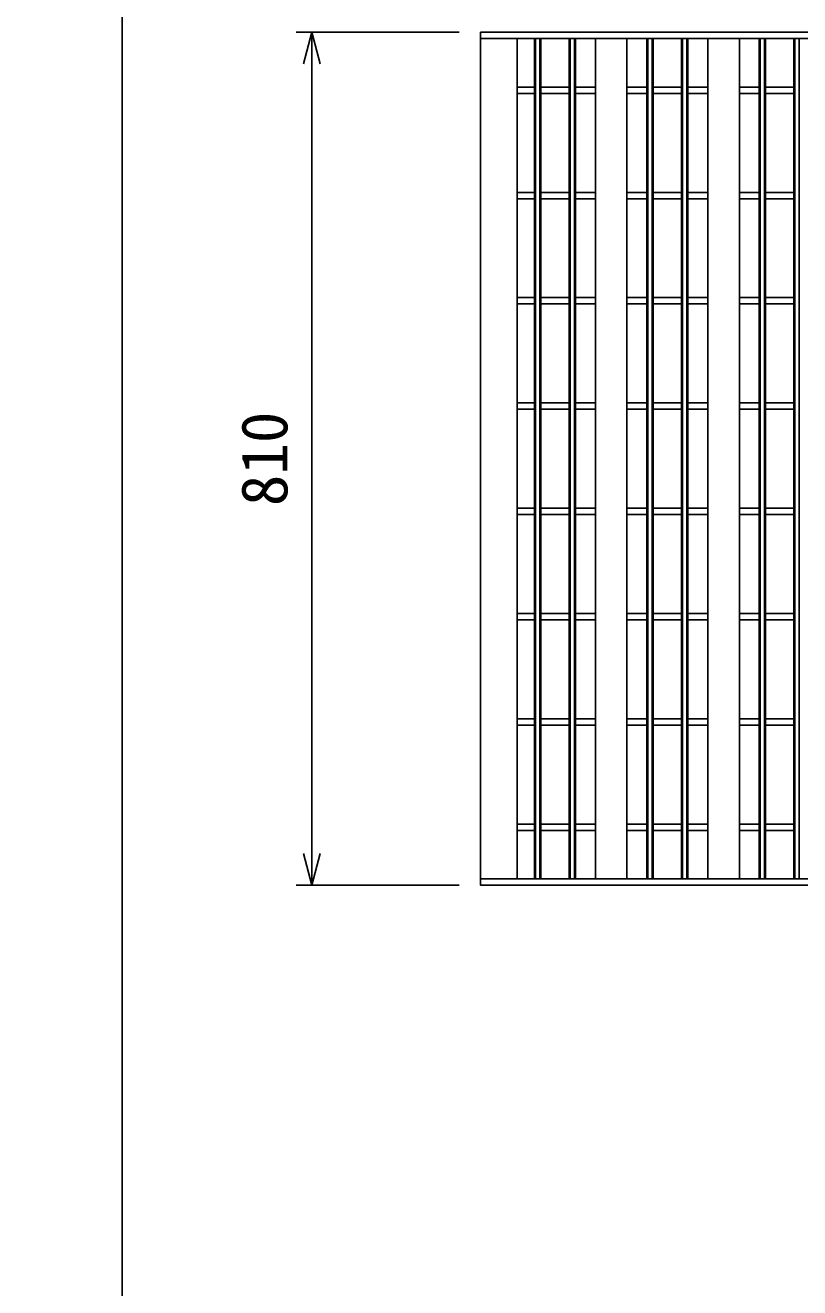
# Model space of a CAD drawing. Units: millimetres, scale not verified. Extents: x -33600 to 33600, y -11880 to 11880.
# Drawn here: x -16643 to -15908, y -6443 to -5244 of the extents above; entities that cross this region are included whole.
import ezdxf
from ezdxf.enums import TextEntityAlignment as Align

# ---------------------------------------------------------------- set-up
doc = ezdxf.new("R2010")
doc.units = ezdxf.units.MM
doc.header["$LTSCALE"] = 40
for name, color, linetype, lineweight in [('0-0_DIM', 7, 'Continuous', 25), ('0-2_HATCH', 6, 'Continuous', 25), ('0-6_TXT', 7, 'Continuous', 25)]:
    doc.layers.add(name, color=color, linetype=linetype, lineweight=lineweight)
doc.styles.add('ＭＳ ゴシック', font='')
doc.styles.get('ＭＳ ゴシック').set_extended_font_data('MS Gothic')

msp = doc.modelspace()

# ---------------------------------------------------------------- linework, layer by layer
at = {"layer": '0-0_DIM'}
for p, q in [((-16230.84, -5250.46), (-16385.84, -5250.46)), ((-16370.84, -5250.46), (-16370.84, -6060.46)), ((-16230.84, -6060.46), (-16385.84, -6060.46))]:
    msp.add_line(p, q, dxfattribs=at)
for points in [[(-16378.88, -5280.46), (-16370.84, -5250.46), (-16362.8, -5280.46)], [(-16362.8, -6030.46), (-16370.84, -6060.46), (-16378.88, -6030.46)]]:
    msp.add_lwpolyline(points, dxfattribs=at)
at = {"layer": '0-2_HATCH'}
for p, q in [((-15215.84, -5250.46), (-16210.84, -5250.46)), ((-16210.84, -5256.46), (-15215.84, -5256.46)), ((-16175.84, -6054.46), (-16175.84, -5256.46)), ((-16159.51, -6054.46), (-16159.51, -5256.46)), ((-16158.51, -5256.46), (-16158.51, -6054.46)), ((-16154.51, -5256.46), (-16154.51, -6054.46)), ((-16153.51, -6054.46), (-16153.51, -5256.46)), ((-16126.51, -6054.46), (-16126.51, -5256.46)), ((-16125.51, -5256.46), (-16125.51, -6054.46)), ((-16121.51, -5256.46), (-16121.51, -6054.46)), ((-16120.51, -6054.46), (-16120.51, -5256.46)), ((-16101.68, -6054.46), (-16101.68, -5256.46)), ((-16071.68, -6054.46), (-16071.68, -5256.46)), ((-16052.84, -6054.46), (-16052.84, -5256.46)), ((-16051.84, -5256.46), (-16051.84, -6054.46)), ((-16047.84, -5256.46), (-16047.84, -6054.46)), ((-16046.84, -6054.46), (-16046.84, -5256.46)), ((-16019.84, -6054.46), (-16019.84, -5256.46)), ((-16018.84, -5256.46), (-16018.84, -6054.46)), ((-16014.84, -5256.46), (-16014.84, -6054.46)), ((-16013.84, -6054.46), (-16013.84, -5256.46)), ((-15995.01, -6054.46), (-15995.01, -5256.46)), ((-15965.01, -6054.46), (-15965.01, -5256.46)), ((-15946.18, -6054.46), (-15946.18, -5256.46)), ((-15945.18, -5256.46), (-15945.18, -6054.46)), ((-15941.18, -5256.46), (-15941.18, -6054.46)), ((-15940.18, -6054.46), (-15940.18, -5256.46)), ((-15913.18, -6054.46), (-15913.18, -5256.46)), ((-15912.18, -5256.46), (-15912.18, -6054.46)), ((-15908.18, -5256.46), (-15908.18, -6054.46)), ((-16159.51, -5302.46), (-16175.84, -5302.46)), ((-16159.51, -5308.46), (-16175.84, -5308.46)), ((-16126.51, -5302.46), (-16153.51, -5302.46)), ((-16126.51, -5308.46), (-16153.51, -5308.46)), ((-16101.68, -5302.46), (-16120.51, -5302.46)), ((-16101.68, -5308.46), (-16120.51, -5308.46)), ((-16071.68, -5302.46), (-16052.84, -5302.46)), ((-16071.68, -5308.46), (-16052.84, -5308.46)), ((-16019.84, -5302.46), (-16046.84, -5302.46)), ((-16019.84, -5308.46), (-16046.84, -5308.46)), ((-15995.01, -5302.46), (-16013.84, -5302.46)), ((-15995.01, -5308.46), (-16013.84, -5308.46)), ((-15965.01, -5302.46), (-15946.18, -5302.46)), ((-15965.01, -5308.46), (-15946.18, -5308.46)), ((-15913.18, -5302.46), (-15940.18, -5302.46)), ((-15913.18, -5308.46), (-15940.18, -5308.46)), ((-16159.51, -5402.46), (-16175.84, -5402.46)), ((-16126.51, -5402.46), (-16153.51, -5402.46)), ((-16101.68, -5402.46), (-16120.51, -5402.46)), ((-16071.68, -5402.46), (-16052.84, -5402.46)), ((-16019.84, -5402.46), (-16046.84, -5402.46)), ((-15995.01, -5402.46), (-16013.84, -5402.46)), ((-15965.01, -5402.46), (-15946.18, -5402.46)), ((-15913.18, -5402.46), (-15940.18, -5402.46)), ((-16159.51, -5408.46), (-16175.84, -5408.46)), ((-16126.51, -5408.46), (-16153.51, -5408.46)), ((-16101.68, -5408.46), (-16120.51, -5408.46)), ((-16071.68, -5408.46), (-16052.84, -5408.46)), ((-16019.84, -5408.46), (-16046.84, -5408.46)), ((-15995.01, -5408.46), (-16013.84, -5408.46)), ((-15965.01, -5408.46), (-15946.18, -5408.46)), ((-15913.18, -5408.46), (-15940.18, -5408.46)), ((-16159.51, -5502.46), (-16175.84, -5502.46)), ((-16126.51, -5502.46), (-16153.51, -5502.46)), ((-16101.68, -5502.46), (-16120.51, -5502.46)), ((-16071.68, -5502.46), (-16052.84, -5502.46)), ((-16019.84, -5502.46), (-16046.84, -5502.46)), ((-15995.01, -5502.46), (-16013.84, -5502.46)), ((-15965.01, -5502.46), (-15946.18, -5502.46)), ((-15913.18, -5502.46), (-15940.18, -5502.46)), ((-16159.51, -5508.46), (-16175.84, -5508.46)), ((-16126.51, -5508.46), (-16153.51, -5508.46)), ((-16101.68, -5508.46), (-16120.51, -5508.46)), ((-16071.68, -5508.46), (-16052.84, -5508.46)), ((-16019.84, -5508.46), (-16046.84, -5508.46)), ((-15995.01, -5508.46), (-16013.84, -5508.46)), ((-15965.01, -5508.46), (-15946.18, -5508.46)), ((-15913.18, -5508.46), (-15940.18, -5508.46)), ((-16159.51, -5602.46), (-16175.84, -5602.46)), ((-16159.51, -5608.46), (-16175.84, -5608.46)), ((-16126.51, -5602.46), (-16153.51, -5602.46)), ((-16126.51, -5608.46), (-16153.51, -5608.46)), ((-16101.68, -5602.46), (-16120.51, -5602.46)), ((-16101.68, -5608.46), (-16120.51, -5608.46)), ((-16071.68, -5602.46), (-16052.84, -5602.46)), ((-16071.68, -5608.46), (-16052.84, -5608.46)), ((-16019.84, -5602.46), (-16046.84, -5602.46)), ((-16019.84, -5608.46), (-16046.84, -5608.46)), ((-15995.01, -5602.46), (-16013.84, -5602.46)), ((-15995.01, -5608.46), (-16013.84, -5608.46)), ((-15965.01, -5602.46), (-15946.18, -5602.46)), ((-15965.01, -5608.46), (-15946.18, -5608.46)), ((-15913.18, -5602.46), (-15940.18, -5602.46)), ((-15913.18, -5608.46), (-15940.18, -5608.46)), ((-16159.51, -5702.46), (-16175.84, -5702.46)), ((-16126.51, -5702.46), (-16153.51, -5702.46)), ((-16101.68, -5702.46), (-16120.51, -5702.46)), ((-16071.68, -5702.46), (-16052.84, -5702.46)), ((-16019.84, -5702.46), (-16046.84, -5702.46)), ((-15995.01, -5702.46), (-16013.84, -5702.46)), ((-15965.01, -5702.46), (-15946.18, -5702.46)), ((-15913.18, -5702.46), (-15940.18, -5702.46)), ((-16159.51, -5708.46), (-16175.84, -5708.46)), ((-16126.51, -5708.46), (-16153.51, -5708.46)), ((-16101.68, -5708.46), (-16120.51, -5708.46)), ((-16071.68, -5708.46), (-16052.84, -5708.46)), ((-16019.84, -5708.46), (-16046.84, -5708.46)), ((-15995.01, -5708.46), (-16013.84, -5708.46)), ((-15965.01, -5708.46), (-15946.18, -5708.46)), ((-15913.18, -5708.46), (-15940.18, -5708.46)), ((-16159.51, -5802.46), (-16175.84, -5802.46)), ((-16126.51, -5802.46), (-16153.51, -5802.46)), ((-16101.68, -5802.46), (-16120.51, -5802.46)), ((-16071.68, -5802.46), (-16052.84, -5802.46)), ((-16019.84, -5802.46), (-16046.84, -5802.46)), ((-15995.01, -5802.46), (-16013.84, -5802.46)), ((-15965.01, -5802.46), (-15946.18, -5802.46)), ((-15913.18, -5802.46), (-15940.18, -5802.46)), ((-16159.51, -5808.46), (-16175.84, -5808.46)), ((-16126.51, -5808.46), (-16153.51, -5808.46)), ((-16101.68, -5808.46), (-16120.51, -5808.46)), ((-16071.68, -5808.46), (-16052.84, -5808.46)), ((-16019.84, -5808.46), (-16046.84, -5808.46)), ((-15995.01, -5808.46), (-16013.84, -5808.46)), ((-15965.01, -5808.46), (-15946.18, -5808.46)), ((-15913.18, -5808.46), (-15940.18, -5808.46)), ((-16159.51, -5902.46), (-16175.84, -5902.46)), ((-16159.51, -5908.46), (-16175.84, -5908.46)), ((-16126.51, -5902.46), (-16153.51, -5902.46)), ((-16126.51, -5908.46), (-16153.51, -5908.46)), ((-16101.68, -5902.46), (-16120.51, -5902.46)), ((-16101.68, -5908.46), (-16120.51, -5908.46)), ((-16071.68, -5902.46), (-16052.84, -5902.46)), ((-16071.68, -5908.46), (-16052.84, -5908.46)), ((-16019.84, -5902.46), (-16046.84, -5902.46)), ((-16019.84, -5908.46), (-16046.84, -5908.46)), ((-15995.01, -5902.46), (-16013.84, -5902.46)), ((-15995.01, -5908.46), (-16013.84, -5908.46)), ((-15965.01, -5902.46), (-15946.18, -5902.46)), ((-15965.01, -5908.46), (-15946.18, -5908.46)), ((-15913.18, -5902.46), (-15940.18, -5902.46)), ((-15913.18, -5908.46), (-15940.18, -5908.46)), ((-16159.51, -6002.46), (-16175.84, -6002.46)), ((-16126.51, -6002.46), (-16153.51, -6002.46)), ((-16101.68, -6002.46), (-16120.51, -6002.46)), ((-16071.68, -6002.46), (-16052.84, -6002.46)), ((-16019.84, -6002.46), (-16046.84, -6002.46)), ((-15995.01, -6002.46), (-16013.84, -6002.46)), ((-15965.01, -6002.46), (-15946.18, -6002.46)), ((-15913.18, -6002.46), (-15940.18, -6002.46)), ((-16159.51, -6008.46), (-16175.84, -6008.46)), ((-16126.51, -6008.46), (-16153.51, -6008.46)), ((-16101.68, -6008.46), (-16120.51, -6008.46)), ((-16071.68, -6008.46), (-16052.84, -6008.46)), ((-16019.84, -6008.46), (-16046.84, -6008.46)), ((-15995.01, -6008.46), (-16013.84, -6008.46)), ((-15965.01, -6008.46), (-15946.18, -6008.46)), ((-15913.18, -6008.46), (-15940.18, -6008.46)), ((-16210.84, -6054.46), (-15215.84, -6054.46))]:
    msp.add_line(p, q, dxfattribs=at)
msp.add_lwpolyline([(-15215.84, -6060.46), (-16210.84, -6060.46), (-16210.84, -5250.46)], dxfattribs=at)
at = {"layer": '0-6_TXT'}
for points in [[(-18351.01, -8234.13), (-16551.01, -8234.13), (-16551.01, -4634.13), (-18351.01, -4634.13)], [(-16551.01, -8234.13), (-14751.01, -8234.13), (-14751.01, -4634.13), (-16551.01, -4634.13)]]:
    msp.add_lwpolyline(points, close=True, dxfattribs=at)

# ---------------------------------------------------------------- texts
at = {"layer": '0-0_DIM', "style": 'ＭＳ ゴシック'}
msp.add_text('810', height=43.99, rotation=90, dxfattribs=at).set_placement((-16380.84, -5700.46), align=Align.BOTTOM_LEFT)

doc.saveas('drawing.dxf')
